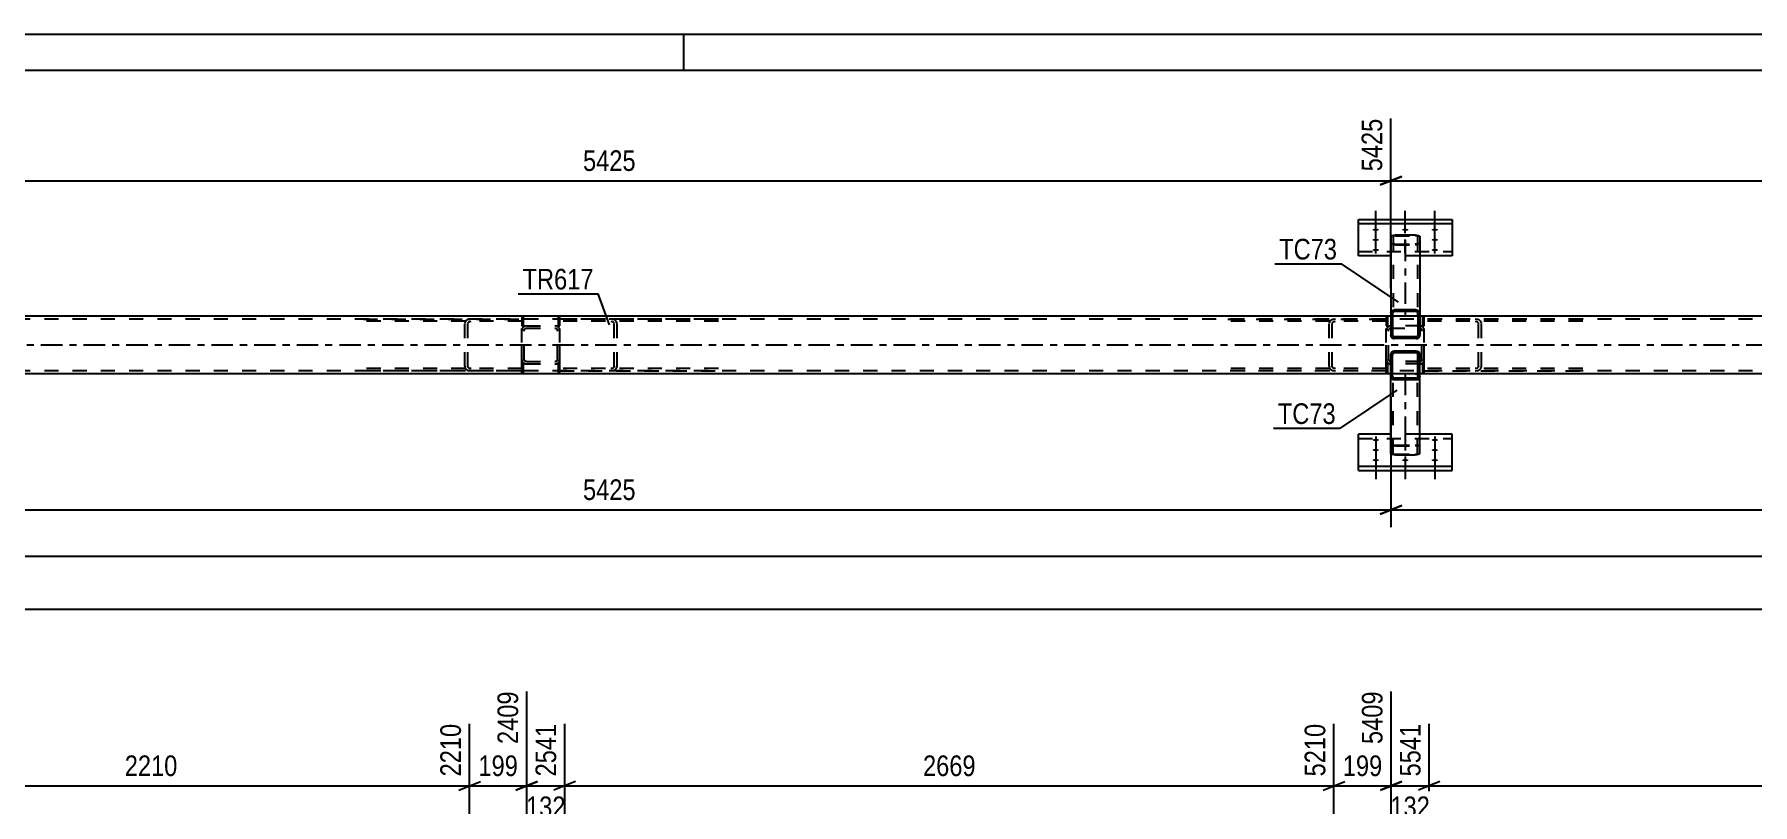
# Model space of a CAD drawing. Header units: millimetres. Extents: x -93 to 748, y -457 to 137.
# Drawn here: x 28 to 266.5, y 30 to 137 of the extents above; entities that cross this region are included whole.
import ezdxf

# ---------------------------------------------------------------- set-up
doc = ezdxf.new("R2010")
doc.units = ezdxf.units.MM
doc.linetypes.add('DXK_LINE_DOT2', pattern=[3.9198, 1.9599, -1.9599])
doc.linetypes.add('DXK_LINE_DOT3', pattern=[5.9187, 2.979, -0.9799, 0.9799, -0.9799])
doc.styles.add('Arial Narrow', font='ARIALN.TTF', dxfattribs={"height": 0.2})

# ---------------------------------------------------------------- blocks, each defined once
blk = doc.blocks.new('Unknown-761532223-1162')
at = {"color": 5, "linetype": 'Continuous'}
for p, q in [((748.16, 136.96), (-92.84, 136.96)), ((118.16, 131.96), (118.16, 136.96)), ((743.16, 131.96), (-87.84, 131.96))]:
    blk.add_line(p, q, dxfattribs=at)
blk = doc.blocks.new('Part-761532223-5138 - 5087')
at = {"color": 7, "linetype": 'DXK_LINE_DOT2'}
for p, q in [((100.96, 97.68), (100.72, 97.68)), ((100.72, 97.68), (100.72, 96.48)), ((100.72, 96.48), (100.96, 96.48)), ((100.96, 96.48), (100.96, 97.68))]:
    blk.add_line(p, q, dxfattribs=at)
blk = doc.blocks.new('Part-761532223-5091 - 5087')
at = {"color": 2, "linetype": 'Continuous'}
for p, q in [((216.36, 92.68), (216.32, 92.5)), ((216.32, 89.46), (216.32, 92.5)), ((216.46, 92.84), (216.36, 92.68)), ((216.62, 92.94), (216.46, 92.84)), ((216.58, 92.59), (216.56, 92.5)), ((216.56, 89.46), (216.56, 92.5)), ((216.63, 92.67), (216.58, 92.59)), ((216.8, 92.98), (216.62, 92.94)), ((216.71, 92.72), (216.63, 92.67)), ((216.8, 92.74), (216.71, 92.72)), ((219.84, 92.98), (216.8, 92.98)), ((219.84, 92.74), (216.8, 92.74)), ((220.03, 92.94), (219.84, 92.98)), ((219.93, 92.72), (219.84, 92.74)), ((220.01, 92.67), (219.93, 92.72)), ((220.06, 92.59), (220.01, 92.67)), ((220.18, 92.84), (220.03, 92.94)), ((220.08, 92.5), (220.06, 92.59)), ((220.08, 89.46), (220.08, 92.5)), ((220.29, 92.68), (220.18, 92.84)), ((220.32, 92.5), (220.29, 92.68)), ((220.32, 89.46), (220.32, 92.5)), ((216.36, 89.27), (216.32, 89.46)), ((216.46, 89.12), (216.36, 89.27)), ((216.62, 89.01), (216.46, 89.12)), ((216.56, 89.46), (216.58, 89.37)), ((216.58, 89.37), (216.63, 89.29)), ((216.8, 88.98), (216.62, 89.01)), ((216.63, 89.29), (216.71, 89.24)), ((216.71, 89.24), (216.8, 89.22)), ((219.84, 89.22), (216.8, 89.22)), ((219.84, 88.98), (216.8, 88.98)), ((219.84, 89.22), (219.93, 89.24)), ((220.03, 89.01), (219.84, 88.98)), ((219.93, 89.24), (220.01, 89.29)), ((220.01, 89.29), (220.06, 89.37)), ((220.18, 89.12), (220.03, 89.01)), ((220.06, 89.37), (220.08, 89.46)), ((220.29, 89.27), (220.18, 89.12)), ((220.32, 89.46), (220.29, 89.27))]:
    blk.add_line(p, q, dxfattribs=at)
at = {"color": 7, "linetype": 'DXK_LINE_DOT2'}
for p, q in [((216.32, 92.5), (216.36, 92.68)), ((216.62, 92.94), (216.8, 92.98)), ((219.84, 92.98), (220.03, 92.94)), ((220.29, 92.68), (220.32, 92.5)), ((216.56, 89.84), (216.32, 89.84)), ((220.32, 89.84), (220.08, 89.84))]:
    blk.add_line(p, q, dxfattribs=at)
for centre, start, end in [((216.8, 92.5), 112.5, 157.5), ((219.84, 92.5), 22.5, 67.5)]:
    blk.add_arc(centre, 0.48, start, end, dxfattribs=at)
blk = doc.blocks.new('Part-761532223-5094 - 5087')
at = {"color": 2, "linetype": 'Continuous'}
for p, q in [((216.32, 98.24), (216.36, 98.42)), ((216.32, 98.24), (216.32, 95.2)), ((216.36, 98.42), (216.46, 98.57)), ((216.46, 98.57), (216.62, 98.68)), ((216.58, 98.33), (216.56, 98.24)), ((216.56, 98.24), (216.56, 95.2)), ((216.63, 98.41), (216.58, 98.33)), ((216.62, 98.68), (216.8, 98.72)), ((216.71, 98.46), (216.63, 98.41)), ((216.8, 98.48), (216.71, 98.46)), ((219.84, 98.72), (216.8, 98.72)), ((219.84, 98.48), (216.8, 98.48)), ((219.84, 98.72), (220.02, 98.68)), ((219.93, 98.46), (219.84, 98.48)), ((220.01, 98.41), (219.93, 98.46)), ((220.06, 98.33), (220.01, 98.41)), ((220.02, 98.68), (220.18, 98.57)), ((220.08, 98.24), (220.06, 98.33)), ((220.08, 98.24), (220.08, 95.2)), ((220.18, 98.57), (220.28, 98.42)), ((220.28, 98.42), (220.32, 98.24)), ((220.32, 98.24), (220.32, 95.2)), ((216.32, 95.2), (216.36, 95.01)), ((216.36, 95.01), (216.46, 94.86)), ((216.46, 94.86), (216.62, 94.75)), ((216.56, 95.2), (216.58, 95.1)), ((216.58, 95.1), (216.63, 95.03)), ((216.62, 94.75), (216.8, 94.72)), ((216.63, 95.03), (216.71, 94.97)), ((216.71, 94.97), (216.8, 94.96)), ((219.84, 94.96), (216.8, 94.96)), ((219.84, 94.72), (216.8, 94.72)), ((219.84, 94.96), (219.93, 94.97)), ((219.84, 94.72), (220.02, 94.75)), ((219.93, 94.97), (220.01, 95.03)), ((220.01, 95.03), (220.06, 95.1)), ((220.02, 94.75), (220.18, 94.86)), ((220.06, 95.1), (220.08, 95.2)), ((220.18, 94.86), (220.28, 95.01)), ((220.28, 95.01), (220.32, 95.2))]:
    blk.add_line(p, q, dxfattribs=at)
at = {"color": 7, "linetype": 'DXK_LINE_DOT2'}
for p, q in [((216.56, 97.84), (216.32, 97.84)), ((220.32, 97.84), (220.08, 97.84)), ((216.36, 95.01), (216.32, 95.2)), ((216.8, 94.72), (216.62, 94.75)), ((220.02, 94.75), (219.84, 94.72)), ((220.32, 95.2), (220.28, 95.01))]:
    blk.add_line(p, q, dxfattribs=at)
for centre, start, end in [((216.8, 95.2), 202.5, 247.5), ((219.84, 95.2), 292.5, 337.5)]:
    blk.add_arc(centre, 0.48, start, end, dxfattribs=at)
blk = doc.blocks.new('Part-761532223-5135 - 5087')
at = {"color": 7, "linetype": 'DXK_LINE_DOT2'}
for p, q in [((100.96, 91.2), (100.72, 91.2)), ((100.72, 91.2), (100.72, 90)), ((100.96, 90), (100.96, 91.2)), ((100.72, 90), (100.96, 90))]:
    blk.add_line(p, q, dxfattribs=at)
blk = doc.blocks.new('Bolt-761532223-5115 - 5087')
at = {"linetype": 'Continuous'}
for points in [[(214.22, 109.98), (214.31, 109.98), (214.4, 109.97), (214.48, 109.95), (214.55, 109.93), (214.6, 109.91), (214.64, 109.88), (214.66, 109.85), (214.66, 109.81), (214.64, 109.78), (214.6, 109.75), (214.55, 109.73), (214.48, 109.71), (214.4, 109.69), (214.31, 109.68), (214.22, 109.68), (214.13, 109.68), (214.04, 109.69), (213.96, 109.71), (213.89, 109.73), (213.84, 109.75), (213.8, 109.78), (213.78, 109.81), (213.78, 109.85), (213.8, 109.88), (213.84, 109.91), (213.89, 109.93), (213.96, 109.95), (214.04, 109.97), (214.13, 109.98)], [(218.32, 109.98), (218.41, 109.98), (218.5, 109.97), (218.58, 109.95), (218.65, 109.93), (218.7, 109.91), (218.74, 109.88), (218.76, 109.85), (218.76, 109.81), (218.74, 109.78), (218.7, 109.75), (218.65, 109.73), (218.58, 109.71), (218.5, 109.69), (218.41, 109.68), (218.32, 109.68), (218.23, 109.68), (218.14, 109.69), (218.06, 109.71), (217.99, 109.73), (217.94, 109.75), (217.9, 109.78), (217.88, 109.81), (217.88, 109.85), (217.9, 109.88), (217.94, 109.91), (217.99, 109.93), (218.06, 109.95), (218.14, 109.97), (218.23, 109.98)], [(222.42, 109.98), (222.51, 109.98), (222.6, 109.97), (222.68, 109.95), (222.75, 109.93), (222.8, 109.91), (222.84, 109.88), (222.86, 109.85), (222.86, 109.81), (222.84, 109.78), (222.8, 109.75), (222.75, 109.73), (222.68, 109.71), (222.6, 109.69), (222.51, 109.68), (222.42, 109.68), (222.33, 109.68), (222.24, 109.69), (222.16, 109.71), (222.09, 109.73), (222.04, 109.75), (222, 109.78), (221.98, 109.81), (221.98, 109.85), (222, 109.88), (222.04, 109.91), (222.09, 109.93), (222.16, 109.95), (222.24, 109.97), (222.33, 109.98)], [(214.22, 108.58), (214.31, 108.58), (214.4, 108.57), (214.48, 108.55), (214.55, 108.53), (214.6, 108.5), (214.64, 108.47), (214.66, 108.44), (214.66, 108.41), (214.64, 108.38), (214.6, 108.35), (214.55, 108.33), (214.48, 108.31), (214.4, 108.29), (214.31, 108.28), (214.22, 108.28), (214.13, 108.28), (214.04, 108.29), (213.96, 108.31), (213.89, 108.33), (213.84, 108.35), (213.8, 108.38), (213.78, 108.41), (213.78, 108.44), (213.8, 108.47), (213.84, 108.5), (213.89, 108.53), (213.96, 108.55), (214.04, 108.57), (214.13, 108.58)], [(222.42, 108.58), (222.51, 108.58), (222.6, 108.57), (222.68, 108.55), (222.75, 108.53), (222.8, 108.5), (222.84, 108.47), (222.86, 108.44), (222.86, 108.41), (222.84, 108.38), (222.8, 108.35), (222.75, 108.33), (222.68, 108.31), (222.6, 108.29), (222.51, 108.28), (222.42, 108.28), (222.33, 108.28), (222.24, 108.29), (222.16, 108.31), (222.09, 108.33), (222.04, 108.35), (222, 108.38), (221.98, 108.41), (221.98, 108.44), (222, 108.47), (222.04, 108.5), (222.09, 108.53), (222.16, 108.55), (222.24, 108.57), (222.33, 108.58)], [(214.22, 107.18), (214.31, 107.17), (214.4, 107.16), (214.48, 107.15), (214.55, 107.13), (214.6, 107.1), (214.64, 107.07), (214.66, 107.04), (214.66, 107.01), (214.64, 106.98), (214.6, 106.95), (214.55, 106.92), (214.48, 106.9), (214.4, 106.89), (214.31, 106.88), (214.22, 106.88), (214.13, 106.88), (214.04, 106.89), (213.96, 106.9), (213.89, 106.92), (213.84, 106.95), (213.8, 106.98), (213.78, 107.01), (213.78, 107.04), (213.8, 107.07), (213.84, 107.1), (213.89, 107.13), (213.96, 107.15), (214.04, 107.16), (214.13, 107.17)], [(222.42, 107.18), (222.51, 107.17), (222.6, 107.16), (222.68, 107.15), (222.75, 107.13), (222.8, 107.1), (222.84, 107.07), (222.86, 107.04), (222.86, 107.01), (222.84, 106.98), (222.8, 106.95), (222.75, 106.92), (222.68, 106.9), (222.6, 106.89), (222.51, 106.88), (222.42, 106.88), (222.33, 106.88), (222.24, 106.89), (222.16, 106.9), (222.09, 106.92), (222.04, 106.95), (222, 106.98), (221.98, 107.01), (221.98, 107.04), (222, 107.07), (222.04, 107.1), (222.09, 107.13), (222.16, 107.15), (222.24, 107.16), (222.33, 107.17)]]:
    blk.add_hatch(color=1, dxfattribs=at).paths.add_polyline_path(points)
at = {"color": 1, "linetype": 'Continuous'}
for p, q in [((214.22, 109.34), (214.22, 112.46)), ((218.32, 109.34), (218.32, 112.46)), ((222.42, 109.34), (222.42, 112.46)), ((214.22, 107.94), (214.22, 111.06)), ((222.42, 107.94), (222.42, 111.06)), ((214.22, 106.54), (214.22, 109.66)), ((222.42, 106.54), (222.42, 109.66))]:
    blk.add_line(p, q, dxfattribs=at)
at = {"color": 1, "linetype": 'DXK_LINE_DOT2'}
blk.add_line((218.32, 106.54), (218.32, 109.66), dxfattribs=at)
blk = doc.blocks.new('Bolt-761532223-5116 - 5087')
at = {"linetype": 'Continuous'}
for points in [[(214.22, 80.5), (214.13, 80.5), (214.04, 80.51), (213.96, 80.52), (213.89, 80.54), (213.84, 80.57), (213.8, 80.6), (213.78, 80.63), (213.78, 80.66), (213.8, 80.69), (213.84, 80.72), (213.89, 80.75), (213.96, 80.77), (214.04, 80.78), (214.13, 80.79), (214.22, 80.8), (214.31, 80.79), (214.4, 80.78), (214.48, 80.77), (214.55, 80.75), (214.6, 80.72), (214.64, 80.69), (214.66, 80.66), (214.66, 80.63), (214.64, 80.6), (214.6, 80.57), (214.55, 80.54), (214.48, 80.52), (214.4, 80.51), (214.31, 80.5)], [(214.22, 79.09), (214.13, 79.1), (214.04, 79.11), (213.96, 79.12), (213.89, 79.14), (213.84, 79.17), (213.8, 79.2), (213.78, 79.23), (213.78, 79.26), (213.8, 79.29), (213.84, 79.32), (213.89, 79.34), (213.96, 79.36), (214.04, 79.38), (214.13, 79.39), (214.22, 79.39), (214.31, 79.39), (214.4, 79.38), (214.48, 79.36), (214.55, 79.34), (214.6, 79.32), (214.64, 79.29), (214.66, 79.26), (214.66, 79.23), (214.64, 79.2), (214.6, 79.17), (214.55, 79.14), (214.48, 79.12), (214.4, 79.11), (214.31, 79.1)], [(222.42, 80.5), (222.33, 80.5), (222.24, 80.51), (222.16, 80.52), (222.09, 80.54), (222.04, 80.57), (222, 80.6), (221.98, 80.63), (221.98, 80.66), (222, 80.69), (222.04, 80.72), (222.09, 80.75), (222.16, 80.77), (222.24, 80.78), (222.33, 80.79), (222.42, 80.8), (222.51, 80.79), (222.6, 80.78), (222.68, 80.77), (222.75, 80.75), (222.8, 80.72), (222.84, 80.69), (222.86, 80.66), (222.86, 80.63), (222.84, 80.6), (222.8, 80.57), (222.75, 80.54), (222.68, 80.52), (222.6, 80.51), (222.51, 80.5)], [(222.42, 79.09), (222.33, 79.1), (222.24, 79.11), (222.16, 79.12), (222.09, 79.14), (222.04, 79.17), (222, 79.2), (221.98, 79.23), (221.98, 79.26), (222, 79.29), (222.04, 79.32), (222.09, 79.34), (222.16, 79.36), (222.24, 79.38), (222.33, 79.39), (222.42, 79.39), (222.51, 79.39), (222.6, 79.38), (222.68, 79.36), (222.75, 79.34), (222.8, 79.32), (222.84, 79.29), (222.86, 79.26), (222.86, 79.23), (222.84, 79.2), (222.8, 79.17), (222.75, 79.14), (222.68, 79.12), (222.6, 79.11), (222.51, 79.1)], [(214.22, 77.69), (214.13, 77.69), (214.04, 77.7), (213.96, 77.72), (213.89, 77.74), (213.84, 77.77), (213.8, 77.79), (213.78, 77.83), (213.78, 77.86), (213.8, 77.89), (213.84, 77.92), (213.89, 77.94), (213.96, 77.96), (214.04, 77.98), (214.13, 77.99), (214.22, 77.99), (214.31, 77.99), (214.4, 77.98), (214.48, 77.96), (214.55, 77.94), (214.6, 77.92), (214.64, 77.89), (214.66, 77.86), (214.66, 77.83), (214.64, 77.79), (214.6, 77.77), (214.55, 77.74), (214.48, 77.72), (214.4, 77.7), (214.31, 77.69)], [(218.32, 77.69), (218.23, 77.69), (218.14, 77.7), (218.06, 77.72), (217.99, 77.74), (217.94, 77.77), (217.9, 77.79), (217.88, 77.83), (217.88, 77.86), (217.9, 77.89), (217.94, 77.92), (217.99, 77.94), (218.06, 77.96), (218.14, 77.98), (218.23, 77.99), (218.32, 77.99), (218.41, 77.99), (218.5, 77.98), (218.58, 77.96), (218.65, 77.94), (218.7, 77.92), (218.74, 77.89), (218.76, 77.86), (218.76, 77.83), (218.74, 77.79), (218.7, 77.77), (218.65, 77.74), (218.58, 77.72), (218.5, 77.7), (218.41, 77.69)], [(222.42, 77.69), (222.33, 77.69), (222.24, 77.7), (222.16, 77.72), (222.09, 77.74), (222.04, 77.77), (222, 77.79), (221.98, 77.83), (221.98, 77.86), (222, 77.89), (222.04, 77.92), (222.09, 77.94), (222.16, 77.96), (222.24, 77.98), (222.33, 77.99), (222.42, 77.99), (222.51, 77.99), (222.6, 77.98), (222.68, 77.96), (222.75, 77.94), (222.8, 77.92), (222.84, 77.89), (222.86, 77.86), (222.86, 77.83), (222.84, 77.79), (222.8, 77.77), (222.75, 77.74), (222.68, 77.72), (222.6, 77.7), (222.51, 77.69)]]:
    blk.add_hatch(color=1, dxfattribs=at).paths.add_polyline_path(points)
at = {"color": 1, "linetype": 'Continuous'}
for p, q in [((214.22, 81.13), (214.22, 78.01)), ((222.42, 81.13), (222.42, 78.01)), ((214.22, 79.73), (214.22, 76.61)), ((222.42, 79.73), (222.42, 76.61)), ((214.22, 78.33), (214.22, 75.21)), ((218.32, 78.33), (218.32, 75.21)), ((222.42, 78.33), (222.42, 75.21))]:
    blk.add_line(p, q, dxfattribs=at)
at = {"color": 1, "linetype": 'DXK_LINE_DOT2'}
blk.add_line((218.32, 81.13), (218.32, 78.01), dxfattribs=at)
blk = doc.blocks.new('Part-761532223-5129 - 5087')
at = {"color": 7, "linetype": 'DXK_LINE_DOT2'}
for p, q in [((215.92, 97.68), (215.68, 97.68)), ((215.68, 97.68), (215.68, 96.48)), ((215.68, 97.68), (215.68, 96.48)), ((215.68, 96.48), (215.92, 96.48)), ((215.92, 96.48), (215.92, 97.68)), ((215.92, 96.48), (215.92, 97.68))]:
    blk.add_line(p, q, dxfattribs=at)
blk = doc.blocks.new('Part-761532223-5130 - 5087')
at = {"color": 7, "linetype": 'DXK_LINE_DOT2'}
for p, q in [((215.92, 91.2), (215.68, 91.2)), ((215.68, 90), (215.68, 91.2)), ((215.68, 91.2), (215.68, 90)), ((215.92, 90), (215.92, 91.2)), ((215.92, 90), (215.92, 91.2)), ((215.68, 90), (215.92, 90))]:
    blk.add_line(p, q, dxfattribs=at)
blk = doc.blocks.new('Part-761532223-5133 - 5087')
at = {"color": 7, "linetype": 'DXK_LINE_DOT2'}
for p, q in [((95.92, 97.68), (95.68, 97.68)), ((95.68, 97.68), (95.68, 96.48)), ((95.68, 97.68), (95.68, 96.48)), ((95.68, 96.48), (95.92, 96.48)), ((95.92, 96.48), (95.92, 97.68)), ((95.92, 96.48), (95.92, 97.68))]:
    blk.add_line(p, q, dxfattribs=at)
blk = doc.blocks.new('Part-761532223-5134 - 5087')
at = {"color": 7, "linetype": 'DXK_LINE_DOT2'}
for p, q in [((95.92, 91.2), (95.68, 91.2)), ((95.68, 90), (95.68, 91.2)), ((95.68, 91.2), (95.68, 90)), ((95.92, 90), (95.92, 91.2)), ((95.92, 90), (95.92, 91.2)), ((95.68, 90), (95.92, 90))]:
    blk.add_line(p, q, dxfattribs=at)
blk = doc.blocks.new('Part-761532223-5219 - 5087')
at = {"color": 2, "linetype": 'Continuous'}
for p, q in [((211.82, 106.2), (211.82, 111.25)), ((211.82, 111.25), (224.82, 111.25)), ((224.82, 110.65), (211.82, 110.65)), ((224.82, 111.25), (224.82, 106.2)), ((216.32, 106.2), (211.82, 106.2)), ((224.82, 106.2), (220.32, 106.2))]:
    blk.add_line(p, q, dxfattribs=at)
at = {"color": 7, "linetype": 'DXK_LINE_DOT2'}
for p, q in [((211.82, 106.81), (224.82, 106.81)), ((220.32, 106.2), (216.32, 106.2))]:
    blk.add_line(p, q, dxfattribs=at)
blk = doc.blocks.new('Part-761532223-5176 - 5087')
at = {"color": 2, "linetype": 'Continuous'}
for p, q in [((216.32, 97.84), (4.12, 97.84)), ((456.32, 97.84), (220.32, 97.84)), ((216.32, 89.84), (4.12, 89.84)), ((456.32, 89.84), (220.32, 89.84))]:
    blk.add_line(p, q, dxfattribs=at)
at = {"color": 7, "linetype": 'DXK_LINE_DOT2'}
for p, q in [((220.32, 97.84), (216.32, 97.84)), ((717.32, 97.44), (-0.68, 97.44)), ((717.32, 90.24), (-0.68, 90.24)), ((220.32, 89.84), (216.32, 89.84))]:
    blk.add_line(p, q, dxfattribs=at)
at = {"color": 7, "linetype": 'DXK_LINE_DOT3'}
blk.add_line((-0.68, 93.84), (717.32, 93.84), dxfattribs=at)
blk = doc.blocks.new('Part-761532223-5220 - 5087')
at = {"color": 2, "linetype": 'Continuous'}
for p, q in [((211.82, 76.42), (211.82, 81.47)), ((216.32, 81.47), (211.82, 81.47)), ((224.82, 81.47), (220.32, 81.47)), ((224.82, 76.42), (224.82, 81.47)), ((211.82, 77.02), (224.82, 77.02)), ((211.82, 76.42), (224.82, 76.42))]:
    blk.add_line(p, q, dxfattribs=at)
at = {"color": 7, "linetype": 'DXK_LINE_DOT2'}
for p, q in [((220.32, 81.47), (216.32, 81.47)), ((211.82, 80.86), (224.82, 80.86))]:
    blk.add_line(p, q, dxfattribs=at)
blk = doc.blocks.new('Part-761532223-5288 - 5087')
at = {"color": 7, "linetype": 'DXK_LINE_DOT2'}
for p, q in [((216.32, 89.46), (216.32, 89.84)), ((216.56, 89.84), (216.32, 89.84)), ((216.64, 78.78), (216.64, 89.84)), ((219.68, 89.84), (220.32, 89.84)), ((219.91, 89.84), (219.93, 89.84)), ((219.98, 89.84), (220, 89.84)), ((220, 78.78), (220, 89.84)), ((220.32, 89.46), (220.32, 89.84)), ((216.32, 79.71), (216.37, 79.79)), ((216.37, 79.79), (216.51, 79.86)), ((216.51, 79.86), (216.72, 79.91)), ((216.67, 79.75), (216.64, 79.71)), ((216.64, 78.78), (216.67, 78.74)), ((216.74, 79.79), (216.67, 79.75)), ((216.67, 78.74), (216.74, 78.7)), ((216.72, 79.91), (216.96, 79.93)), ((216.84, 79.81), (216.74, 79.79)), ((216.96, 79.82), (216.84, 79.81)), ((216.96, 79.93), (219.68, 79.93)), ((216.96, 79.82), (219.68, 79.82)), ((219.68, 79.93), (219.93, 79.91)), ((219.8, 79.81), (219.68, 79.82)), ((219.91, 79.79), (219.8, 79.81)), ((219.91, 79.79), (219.93, 79.78)), ((219.91, 78.7), (219.98, 78.74)), ((219.93, 79.91), (220.13, 79.86)), ((219.93, 79.78), (219.98, 79.75)), ((220, 79.71), (219.98, 79.75)), ((219.98, 78.74), (220, 78.78)), ((220.13, 79.86), (220.27, 79.79)), ((220.27, 79.79), (220.32, 79.71)), ((216.74, 78.7), (216.84, 78.68)), ((216.84, 78.68), (216.96, 78.67)), ((216.96, 78.67), (219.68, 78.67)), ((219.68, 78.67), (219.8, 78.68)), ((219.8, 78.68), (219.91, 78.7))]:
    blk.add_line(p, q, dxfattribs=at)
at = {"color": 2, "linetype": 'Continuous'}
for p, q in [((216.32, 78.78), (216.32, 89.46)), ((220.08, 89.84), (216.56, 89.84)), ((220.32, 78.78), (220.32, 89.46)), ((216.37, 78.69), (216.32, 78.78)), ((220.32, 78.78), (220.27, 78.69)), ((216.51, 78.62), (216.37, 78.69)), ((216.72, 78.58), (216.51, 78.62)), ((216.96, 78.56), (216.72, 78.58)), ((216.96, 78.56), (219.68, 78.56)), ((219.93, 78.58), (219.68, 78.56)), ((220.13, 78.62), (219.93, 78.58)), ((220.27, 78.69), (220.13, 78.62))]:
    blk.add_line(p, q, dxfattribs=at)
at = {"color": 7, "linetype": 'DXK_LINE_DOT3'}
blk.add_line((218.32, 89.84), (218.32, 79.24), dxfattribs=at)
blk = doc.blocks.new('Part-761532223-5253 - 5087')
at = {"color": 2, "linetype": 'Continuous'}
for p, q in [((216.32, 108.89), (216.37, 108.98)), ((216.32, 108.89), (216.32, 98.24)), ((216.37, 108.98), (216.51, 109.05)), ((216.51, 109.05), (216.72, 109.1)), ((216.72, 109.1), (216.96, 109.11)), ((216.96, 109.11), (219.68, 109.11)), ((219.68, 109.11), (219.93, 109.1)), ((219.93, 109.1), (220.13, 109.05)), ((220.13, 109.05), (220.27, 108.98)), ((220.27, 108.98), (220.32, 108.89)), ((220.32, 108.89), (220.32, 97.84)), ((220.08, 97.84), (216.56, 97.84))]:
    blk.add_line(p, q, dxfattribs=at)
at = {"color": 7, "linetype": 'DXK_LINE_DOT2'}
for p, q in [((216.37, 107.88), (216.32, 107.96)), ((216.51, 107.81), (216.37, 107.88)), ((216.72, 107.76), (216.51, 107.81)), ((216.67, 108.93), (216.64, 108.89)), ((216.64, 108.89), (216.64, 97.84)), ((216.64, 107.96), (216.67, 107.92)), ((216.74, 108.97), (216.67, 108.93)), ((216.67, 107.92), (216.74, 107.89)), ((216.96, 107.74), (216.72, 107.76)), ((216.84, 108.99), (216.74, 108.97)), ((216.74, 107.89), (216.84, 107.86)), ((216.96, 109), (216.84, 108.99)), ((216.84, 107.86), (216.96, 107.85)), ((216.96, 109), (219.68, 109)), ((216.96, 107.85), (219.68, 107.85)), ((216.96, 107.74), (219.68, 107.74)), ((219.8, 108.99), (219.68, 109)), ((219.68, 107.85), (219.8, 107.86)), ((219.93, 107.76), (219.68, 107.74)), ((219.91, 108.97), (219.8, 108.99)), ((219.8, 107.86), (219.91, 107.89)), ((219.98, 108.93), (219.91, 108.97)), ((219.91, 107.89), (219.93, 107.89)), ((219.93, 107.89), (219.98, 107.92)), ((220.13, 107.81), (219.93, 107.76)), ((220, 108.89), (219.98, 108.93)), ((219.98, 107.92), (220, 107.96)), ((220, 108.89), (220, 98.68)), ((220.27, 107.88), (220.13, 107.81)), ((220.32, 107.96), (220.27, 107.88)), ((216.32, 98.24), (216.32, 97.84)), ((216.56, 97.84), (216.32, 97.84)), ((219.98, 97.84), (220, 97.84)), ((220, 98.68), (220, 97.84)), ((220.32, 97.84), (220.08, 97.84))]:
    blk.add_line(p, q, dxfattribs=at)
at = {"color": 7, "linetype": 'DXK_LINE_DOT3'}
blk.add_line((218.32, 108.43), (218.32, 97.84), dxfattribs=at)
blk = doc.blocks.new('Part-761532223-5292 - 5087')
at = {"color": 7, "linetype": 'DXK_LINE_DOT2'}
for p, q in [((215.73, 96.08), (215.68, 95.84)), ((215.68, 91.84), (215.68, 95.84)), ((216, 95.84), (216.03, 95.96)), ((216, 91.84), (216, 95.84)), ((216.32, 96.48), (216.08, 96.43)), ((216.2, 96.13), (216.32, 96.16)), ((220.32, 96.48), (216.32, 96.48)), ((216.32, 96.16), (220.32, 96.16)), ((220.57, 96.43), (220.32, 96.48)), ((220.32, 96.16), (220.44, 96.13)), ((220.62, 95.96), (220.64, 95.84)), ((220.64, 91.84), (220.64, 95.84)), ((220.96, 95.84), (220.91, 96.08)), ((220.96, 91.84), (220.96, 95.84)), ((215.68, 91.84), (215.73, 91.59)), ((216.03, 91.71), (216, 91.84)), ((216.08, 91.24), (216.32, 91.2)), ((216.32, 91.52), (216.2, 91.54)), ((220.32, 91.52), (216.32, 91.52)), ((220.32, 91.2), (216.32, 91.2)), ((220.44, 91.54), (220.32, 91.52)), ((220.32, 91.2), (220.57, 91.24)), ((220.64, 91.84), (220.62, 91.71)), ((220.91, 91.59), (220.96, 91.84))]:
    blk.add_line(p, q, dxfattribs=at)
for centre, radius, start, end in [((216.32, 95.84), 0.64, 112.5, 157.5), ((216.32, 95.84), 0.32, 112.5, 157.5), ((220.32, 95.84), 0.32, 22.5, 67.5), ((220.32, 95.84), 0.64, 22.5, 67.5), ((216.32, 91.84), 0.64, 202.5, 247.5), ((216.32, 91.84), 0.32, 202.5, 247.5), ((220.32, 91.84), 0.32, 292.5, 337.5), ((220.32, 91.84), 0.64, 292.5, 337.5)]:
    blk.add_arc(centre, radius, start, end, dxfattribs=at)
blk = doc.blocks.new('Part-761532223-5293 - 5087')
at = {"color": 7, "linetype": 'DXK_LINE_DOT2'}
for p, q in [((95.73, 96.08), (95.68, 95.84)), ((95.68, 91.84), (95.68, 95.84)), ((96, 95.84), (96.03, 95.96)), ((96, 91.84), (96, 95.84)), ((96.32, 96.48), (96.08, 96.43)), ((96.2, 96.13), (96.32, 96.16)), ((96.32, 96.48), (100.32, 96.48)), ((96.32, 96.16), (100.32, 96.16)), ((100.57, 96.43), (100.32, 96.48)), ((100.32, 96.16), (100.44, 96.13)), ((100.62, 95.96), (100.64, 95.84)), ((100.64, 91.84), (100.64, 95.84)), ((100.96, 95.84), (100.91, 96.08)), ((100.96, 91.84), (100.96, 95.84)), ((95.68, 91.84), (95.73, 91.59)), ((96.03, 91.71), (96, 91.84)), ((96.08, 91.24), (96.32, 91.2)), ((96.32, 91.52), (96.2, 91.54)), ((96.32, 91.52), (100.32, 91.52)), ((96.32, 91.2), (100.32, 91.2)), ((100.44, 91.54), (100.32, 91.52)), ((100.32, 91.2), (100.57, 91.24)), ((100.64, 91.84), (100.62, 91.71)), ((100.91, 91.59), (100.96, 91.84))]:
    blk.add_line(p, q, dxfattribs=at)
for centre, radius, start, end in [((96.32, 95.84), 0.64, 112.5, 157.5), ((96.32, 95.84), 0.32, 112.5, 157.5), ((100.32, 95.84), 0.32, 22.5, 67.5), ((100.32, 95.84), 0.64, 22.5, 67.5), ((96.32, 91.84), 0.64, 202.5, 247.5), ((96.32, 91.84), 0.32, 202.5, 247.5), ((100.32, 91.84), 0.32, 292.5, 337.5), ((100.32, 91.84), 0.64, 292.5, 337.5)]:
    blk.add_arc(centre, radius, start, end, dxfattribs=at)
blk = doc.blocks.new('Part-761532223-5300 - 5087')
at = {"color": 7, "linetype": 'DXK_LINE_DOT2'}
for p, q in [((220.96, 90.24), (220.96, 97.44)), ((242.96, 97.44), (220.96, 97.44)), ((242.96, 97.12), (220.96, 97.12)), ((228.36, 97.39), (228.03, 97.44)), ((228.03, 97.12), (228.2, 97.09)), ((228.43, 96.92), (228.47, 96.8)), ((228.47, 90.88), (228.47, 96.8)), ((228.91, 96.8), (228.84, 97.04)), ((228.91, 90.88), (228.91, 96.8)), ((228.47, 90.88), (228.43, 90.75)), ((228.84, 90.63), (228.91, 90.88)), ((242.96, 90.56), (220.96, 90.56)), ((220.96, 90.24), (242.96, 90.24)), ((228.2, 90.58), (228.03, 90.56)), ((228.03, 90.24), (228.36, 90.28))]:
    blk.add_line(p, q, dxfattribs=at)
for centre, radius, start, end in [((228.1, 96.7), 0.401, 32.4104, 75.4453), ((228.16, 96.61), 0.802, 32.4104, 75.4453), ((228.1, 90.97), 0.401, 284.5547, 327.5896), ((228.16, 91.06), 0.802, 284.5547, 327.5896)]:
    blk.add_arc(centre, radius, start, end, dxfattribs=at)
blk = doc.blocks.new('Part-761532223-5302 - 5087')
at = {"color": 7, "linetype": 'DXK_LINE_DOT2'}
for p, q in [((193.69, 97.44), (215.68, 97.44)), ((215.68, 97.12), (193.69, 97.12)), ((207.8, 97.04), (207.74, 96.8)), ((207.74, 90.88), (207.74, 96.8)), ((208.18, 96.8), (208.21, 96.92)), ((208.18, 90.88), (208.18, 96.8)), ((208.62, 97.44), (208.28, 97.39)), ((208.45, 97.09), (208.62, 97.12)), ((215.68, 90.24), (215.68, 97.44)), ((207.74, 90.88), (207.8, 90.63)), ((208.21, 90.75), (208.18, 90.88)), ((215.68, 90.56), (193.69, 90.56)), ((215.68, 90.24), (193.69, 90.24)), ((208.28, 90.28), (208.62, 90.24)), ((208.62, 90.56), (208.45, 90.58))]:
    blk.add_line(p, q, dxfattribs=at)
for centre, radius, start, end in [((208.48, 96.61), 0.802, 104.5547, 147.5896), ((208.55, 96.7), 0.401, 104.5547, 147.5896), ((208.55, 90.97), 0.401, 212.4104, 255.4453), ((208.48, 91.06), 0.802, 212.4104, 255.4453)]:
    blk.add_arc(centre, radius, start, end, dxfattribs=at)
blk = doc.blocks.new('Part-761532223-5303 - 5087')
at = {"color": 7, "linetype": 'DXK_LINE_DOT2'}
for p, q in [((100.96, 90.24), (100.96, 97.44)), ((122.96, 97.44), (100.96, 97.44)), ((122.96, 97.12), (100.96, 97.12)), ((108.36, 97.39), (108.03, 97.44)), ((108.03, 97.12), (108.2, 97.09)), ((108.43, 96.92), (108.47, 96.8)), ((108.47, 90.88), (108.47, 96.8)), ((108.91, 96.8), (108.84, 97.04)), ((108.91, 90.88), (108.91, 96.8)), ((108.47, 90.88), (108.43, 90.75)), ((108.84, 90.63), (108.91, 90.88)), ((122.96, 90.56), (100.96, 90.56)), ((100.96, 90.24), (122.96, 90.24)), ((108.2, 90.58), (108.03, 90.56)), ((108.03, 90.24), (108.36, 90.28))]:
    blk.add_line(p, q, dxfattribs=at)
for centre, radius, start, end in [((108.1, 96.7), 0.401, 32.4104, 75.4453), ((108.16, 96.61), 0.802, 32.4104, 75.4453), ((108.1, 90.97), 0.401, 284.5547, 327.5896), ((108.16, 91.06), 0.802, 284.5547, 327.5896)]:
    blk.add_arc(centre, radius, start, end, dxfattribs=at)
blk = doc.blocks.new('Part-761532223-5304 - 5087')
at = {"color": 7, "linetype": 'DXK_LINE_DOT2'}
for p, q in [((73.69, 97.44), (95.68, 97.44)), ((95.68, 97.12), (73.69, 97.12)), ((87.8, 97.04), (87.74, 96.8)), ((87.74, 90.88), (87.74, 96.8)), ((88.18, 96.8), (88.21, 96.92)), ((88.18, 90.88), (88.18, 96.8)), ((88.62, 97.44), (88.28, 97.39)), ((88.45, 97.09), (88.62, 97.12)), ((95.68, 90.24), (95.68, 97.44)), ((87.74, 90.88), (87.8, 90.63)), ((88.21, 90.75), (88.18, 90.88)), ((95.68, 90.56), (73.69, 90.56)), ((95.68, 90.24), (73.69, 90.24)), ((88.28, 90.28), (88.62, 90.24)), ((88.62, 90.56), (88.45, 90.58))]:
    blk.add_line(p, q, dxfattribs=at)
for centre, radius, start, end in [((88.48, 96.61), 0.802, 104.5547, 147.5896), ((88.55, 96.7), 0.401, 104.5547, 147.5896), ((88.55, 90.97), 0.401, 212.4104, 255.4453), ((88.48, 91.06), 0.802, 212.4104, 255.4453)]:
    blk.add_arc(centre, radius, start, end, dxfattribs=at)
blk = doc.blocks.new('Part-761532223-5307 - 5087')
at = {"color": 7, "linetype": 'DXK_LINE_DOT2'}
for p, q in [((220.96, 91.2), (220.72, 91.2)), ((220.72, 91.2), (220.72, 90)), ((220.96, 90), (220.96, 91.2)), ((220.72, 90), (220.96, 90))]:
    blk.add_line(p, q, dxfattribs=at)
blk = doc.blocks.new('Part-761532223-5308 - 5087')
at = {"color": 7, "linetype": 'DXK_LINE_DOT2'}
for p, q in [((220.96, 97.68), (220.72, 97.68)), ((220.72, 97.68), (220.72, 96.48)), ((220.72, 96.48), (220.96, 96.48)), ((220.96, 96.48), (220.96, 97.68))]:
    blk.add_line(p, q, dxfattribs=at)
blk = doc.blocks.new('StraightDimension-761532223-21694 - 1399')
at = {"color": 7, "linetype": 'Continuous'}
for p, q in [((96.36, -5), (96.36, 45.74)), ((101.64, -5), (101.64, 41.24)), ((94.86, 32.03), (97.86, 33.23)), ((96.36, 32.63), (101.64, 32.63)), ((103.14, 33.23), (100.14, 32.03))]:
    blk.add_line(p, q, dxfattribs=at)
at = {"color": 0, "linetype": 'Continuous'}
blk.add_wipeout([(101.04, 41.84), (96.84, 41.84), (96.84, 33.33), (101.04, 33.33)], dxfattribs=at)
at = {"color": 0}
blk.add_wipeout([(102.34, 27.68), (102.34, 31.88), (95.66, 31.88), (95.66, 27.68)], dxfattribs=at)
at = {"color": 3, "linetype": 'Continuous', "style": 'Arial Narrow'}
blk.add_text('2541', height=2.863, rotation=90.0002, dxfattribs=at).set_placement((100.44, 33.93))
at = {"color": 3, "style": 'Arial Narrow'}
blk.add_text('132', height=2.863, dxfattribs=at).set_placement((96.26, 28.28))
blk = doc.blocks.new('StraightDimension-761532223-21696 - 1399')
at = {"color": 7, "linetype": 'Continuous'}
for p, q in [((88.42, -5), (88.42, 41.24)), ((0, 7), (0, 35.76)), ((1.5, 33.23), (-1.5, 32.03)), ((0, 32.63), (88.42, 32.63)), ((86.92, 32.03), (89.92, 33.23))]:
    blk.add_line(p, q, dxfattribs=at)
at = {"color": 0, "linetype": 'Continuous'}
for points in [[(87.82, 41.84), (83.62, 41.84), (83.62, 33.33), (87.82, 33.33)], [(-0.6, 36.36), (-4.8, 36.36), (-4.8, 33.33), (-0.6, 33.33)]]:
    blk.add_wipeout(points, dxfattribs=at)
at = {"color": 0}
blk.add_wipeout([(48.46, 33.38), (48.46, 37.58), (39.95, 37.58), (39.95, 33.38)], dxfattribs=at)
at = {"color": 3, "linetype": 'Continuous', "style": 'Arial Narrow'}
for s, height, p in [('2210', 2.863, (87.22, 33.93)), ('0', 2.86, (-1.2, 33.93))]:
    blk.add_text(s, height=height, rotation=90.0002, dxfattribs=at).set_placement(p)
at = {"color": 3, "style": 'Arial Narrow'}
blk.add_text('2210', height=2.863, dxfattribs=at).set_placement((40.55, 33.98))
blk = doc.blocks.new('StraightDimension-761532223-21690 - 1399')
at = {"color": 7, "linetype": 'Continuous'}
for p, q in [((221.64, -5), (221.64, 41.24)), ((328.42, -5), (328.42, 41.24)), ((223.14, 33.23), (220.14, 32.03)), ((221.64, 32.63), (328.42, 32.63)), ((326.92, 32.03), (329.92, 33.23))]:
    blk.add_line(p, q, dxfattribs=at)
at = {"color": 0, "linetype": 'Continuous'}
blk.add_wipeout([(327.82, 41.84), (323.62, 41.84), (323.62, 33.33), (327.82, 33.33)], dxfattribs=at)
at = {"color": 0}
blk.add_wipeout([(279.28, 33.38), (279.28, 37.58), (270.77, 37.58), (270.77, 33.38)], dxfattribs=at)
at = {"color": 3, "linetype": 'Continuous', "style": 'Arial Narrow'}
blk.add_text('8210', height=2.863, rotation=90.0002, dxfattribs=at).set_placement((327.22, 33.93))
at = {"color": 3, "style": 'Arial Narrow'}
blk.add_text('2669', height=2.863, dxfattribs=at).set_placement((271.37, 33.98))
blk = doc.blocks.new('StraightDimension-761532223-21691 - 1399')
at = {"color": 7, "linetype": 'Continuous'}
for p, q in [((216.36, -5), (216.36, 45.74)), ((221.64, -5), (221.64, 41.24)), ((214.86, 32.03), (217.86, 33.23)), ((216.36, 32.63), (221.64, 32.63)), ((223.14, 33.23), (220.14, 32.03))]:
    blk.add_line(p, q, dxfattribs=at)
at = {"color": 0, "linetype": 'Continuous'}
blk.add_wipeout([(221.04, 41.84), (216.84, 41.84), (216.84, 33.33), (221.04, 33.33)], dxfattribs=at)
at = {"color": 0}
blk.add_wipeout([(222.34, 27.68), (222.34, 31.88), (215.66, 31.88), (215.66, 27.68)], dxfattribs=at)
at = {"color": 3, "linetype": 'Continuous', "style": 'Arial Narrow'}
blk.add_text('5541', height=2.863, rotation=90.0002, dxfattribs=at).set_placement((220.44, 33.93))
at = {"color": 3, "style": 'Arial Narrow'}
blk.add_text('132', height=2.863, dxfattribs=at).set_placement((216.26, 28.28))
blk = doc.blocks.new('StraightDimension-761532223-21692 - 1399')
at = {"color": 7, "linetype": 'Continuous'}
for p, q in [((216.36, -5), (216.36, 45.74)), ((208.42, -5), (208.42, 41.24)), ((206.92, 32.03), (209.92, 33.23)), ((208.42, 32.63), (216.36, 32.63)), ((217.86, 33.23), (214.86, 32.03))]:
    blk.add_line(p, q, dxfattribs=at)
at = {"color": 0}
blk.add_wipeout([(215.73, 33.38), (215.73, 37.58), (209.05, 37.58), (209.05, 33.38)], dxfattribs=at)
at = {"color": 0, "linetype": 'Continuous'}
blk.add_wipeout([(215.76, 46.34), (211.56, 46.34), (211.56, 37.83), (215.76, 37.83)], dxfattribs=at)
at = {"color": 3, "linetype": 'Continuous', "style": 'Arial Narrow'}
blk.add_text('5409', height=2.863, rotation=90.0002, dxfattribs=at).set_placement((215.16, 38.43))
at = {"color": 3, "style": 'Arial Narrow'}
blk.add_text('199', height=2.863, dxfattribs=at).set_placement((209.65, 33.98))
blk = doc.blocks.new('StraightDimension-761532223-21693 - 1399')
at = {"color": 7, "linetype": 'Continuous'}
for p, q in [((101.64, -5), (101.64, 41.24)), ((208.42, -5), (208.42, 41.24)), ((103.14, 33.23), (100.14, 32.03)), ((101.64, 32.63), (208.42, 32.63)), ((206.92, 32.03), (209.92, 33.23))]:
    blk.add_line(p, q, dxfattribs=at)
at = {"color": 0, "linetype": 'Continuous'}
blk.add_wipeout([(207.82, 41.84), (203.62, 41.84), (203.62, 33.33), (207.82, 33.33)], dxfattribs=at)
at = {"color": 0}
blk.add_wipeout([(159.28, 33.38), (159.28, 37.58), (150.77, 37.58), (150.77, 33.38)], dxfattribs=at)
at = {"color": 3, "linetype": 'Continuous', "style": 'Arial Narrow'}
blk.add_text('5210', height=2.863, rotation=90.0002, dxfattribs=at).set_placement((207.22, 33.93))
at = {"color": 3, "style": 'Arial Narrow'}
blk.add_text('2669', height=2.863, dxfattribs=at).set_placement((151.37, 33.98))
blk = doc.blocks.new('StraightDimension-761532223-21695 - 1399')
at = {"color": 7, "linetype": 'Continuous'}
for p, q in [((96.36, -5), (96.36, 45.74)), ((88.42, -5), (88.42, 41.24)), ((86.92, 32.03), (89.92, 33.23)), ((88.42, 32.63), (96.36, 32.63)), ((97.86, 33.23), (94.86, 32.03))]:
    blk.add_line(p, q, dxfattribs=at)
at = {"color": 0}
blk.add_wipeout([(95.73, 33.38), (95.73, 37.58), (89.05, 37.58), (89.05, 33.38)], dxfattribs=at)
at = {"color": 0, "linetype": 'Continuous'}
blk.add_wipeout([(95.76, 46.34), (91.56, 46.34), (91.56, 37.83), (95.76, 37.83)], dxfattribs=at)
at = {"color": 3, "linetype": 'Continuous', "style": 'Arial Narrow'}
blk.add_text('2409', height=2.863, rotation=90.0002, dxfattribs=at).set_placement((95.16, 38.43))
at = {"color": 3, "style": 'Arial Narrow'}
blk.add_text('199', height=2.863, dxfattribs=at).set_placement((89.65, 33.98))
blk = doc.blocks.new('StraightDimension-761532223-13374 - 5087')
at = {"color": 7, "linetype": 'Continuous'}
for p, q in [((216.32, 86.65), (216.32, 68.56)), ((217.82, 71.56), (214.82, 70.36)), ((216.32, 70.96), (456.32, 70.96))]:
    blk.add_line(p, q, dxfattribs=at)
blk = doc.blocks.new('StraightDimension-761532223-5425 - 5087')
at = {"color": 7, "linetype": 'Continuous'}
for p, q in [((216.32, 101.73), (216.32, 125.26)), ((217.82, 117.25), (214.82, 116.05)), ((216.32, 116.65), (456.32, 116.65))]:
    blk.add_line(p, q, dxfattribs=at)
blk = doc.blocks.new('StraightDimension-761532223-5435 - 5087')
at = {"color": 7, "linetype": 'Continuous'}
for p, q in [((216.32, 101.73), (216.32, 125.26)), ((-0.68, 98.84), (-0.68, 119.77)), ((0.82, 117.25), (-2.18, 116.05)), ((214.82, 116.05), (217.82, 117.25)), ((-0.68, 116.65), (216.32, 116.65))]:
    blk.add_line(p, q, dxfattribs=at)
at = {"color": 0, "linetype": 'Continuous'}
for points in [[(215.72, 125.86), (211.52, 125.86), (211.52, 117.35), (215.72, 117.35)], [(-1.28, 120.37), (-5.48, 120.37), (-5.48, 117.35), (-1.28, 117.35)]]:
    blk.add_wipeout(points, dxfattribs=at)
at = {"color": 0}
blk.add_wipeout([(112.08, 117.4), (112.08, 121.6), (103.57, 121.6), (103.57, 117.4)], dxfattribs=at)
at = {"color": 3, "linetype": 'Continuous', "style": 'Arial Narrow'}
for s, height, p in [('5425', 2.863, (215.12, 117.95)), ('0', 2.86, (-1.88, 117.95))]:
    blk.add_text(s, height=height, rotation=90.0002, dxfattribs=at).set_placement(p)
at = {"color": 3, "style": 'Arial Narrow'}
blk.add_text('5425', height=2.863, dxfattribs=at).set_placement((104.17, 118))
blk = doc.blocks.new('StraightDimension-761532223-13244 - 5087')
at = {"color": 7, "linetype": 'Continuous'}
blk.add_line((-0.68, 64.52), (717.32, 64.52), dxfattribs=at)
blk = doc.blocks.new('StraightDimension-761532223-13375 - 5087')
at = {"color": 7, "linetype": 'Continuous'}
for p, q in [((-0.68, 88.84), (-0.68, 68.56)), ((216.32, 86.65), (216.32, 68.56)), ((0.82, 71.56), (-2.18, 70.36)), ((-0.68, 70.96), (216.32, 70.96)), ((214.82, 70.36), (217.82, 71.56))]:
    blk.add_line(p, q, dxfattribs=at)
at = {"color": 0}
blk.add_wipeout([(112.08, 71.71), (112.08, 75.91), (103.57, 75.91), (103.57, 71.71)], dxfattribs=at)
at = {"color": 3, "style": 'Arial Narrow'}
blk.add_text('5425', height=2.863, dxfattribs=at).set_placement((104.17, 72.31))
blk = doc.blocks.new('StraightDimension-761532223-20001 - 5087')
at = {"color": 7, "linetype": 'Continuous'}
blk.add_line((-1.68, 57.15), (718.32, 57.15), dxfattribs=at)
blk = doc.blocks.new('Mark-761532223-5172 - 5087')
at = {"color": 0}
blk.add_wipeout([(105.65, 101.54), (105.65, 104.54), (95.78, 104.54), (95.78, 101.54)], dxfattribs=at)
blk.add_wipeout([(105.65, 101.54), (105.65, 104.54), (95.78, 104.54), (95.78, 101.54)], dxfattribs=at)
at = {"color": 30, "linetype": 'Continuous'}
for p in [(95.18, 100.94), (107.83, 96.61)]:
    blk.add_line(p, (106.25, 100.94), dxfattribs=at)
at = {"color": 3, "style": 'Arial Narrow'}
blk.add_text('TR617', height=2.863, dxfattribs=at).set_placement((95.78, 101.54))
blk = doc.blocks.new('Mark-761532223-5249 - 5087')
at = {"color": 0}
blk.add_wipeout([(208.85, 105.71), (208.85, 108.71), (200.82, 108.71), (200.82, 105.71)], dxfattribs=at)
blk.add_wipeout([(208.85, 105.71), (208.85, 108.71), (200.82, 108.71), (200.82, 105.71)], dxfattribs=at)
at = {"color": 30, "linetype": 'Continuous'}
for p in [(200.22, 105.11), (217.38, 99.8)]:
    blk.add_line(p, (209.45, 105.11), dxfattribs=at)
at = {"color": 3, "style": 'Arial Narrow'}
blk.add_text('TC73', height=2.863, dxfattribs=at).set_placement((200.82, 105.71))
blk = doc.blocks.new('Mark-761532223-5284 - 5087')
at = {"color": 0}
blk.add_wipeout([(208.67, 82.87), (208.67, 85.87), (200.63, 85.87), (200.63, 82.87)], dxfattribs=at)
blk.add_wipeout([(208.67, 82.87), (208.67, 85.87), (200.63, 85.87), (200.63, 82.87)], dxfattribs=at)
at = {"color": 30, "linetype": 'Continuous'}
for p in [(217.13, 87.57), (200.03, 82.27)]:
    blk.add_line(p, (209.27, 82.27), dxfattribs=at)
at = {"color": 3, "style": 'Arial Narrow'}
blk.add_text('TC73', height=2.863, dxfattribs=at).set_placement((200.63, 82.87))

msp = doc.modelspace()

# ---------------------------------------------------------------- block references
for name in ['Unknown-761532223-1162', 'Bolt-761532223-5115 - 5087', 'Part-761532223-5219 - 5087', 'Part-761532223-5253 - 5087', 'Part-761532223-5176 - 5087', 'Part-761532223-5094 - 5087', 'Part-761532223-5304 - 5087', 'Part-761532223-5133 - 5087', 'Part-761532223-5293 - 5087', 'Part-761532223-5138 - 5087', 'Part-761532223-5303 - 5087', 'Part-761532223-5302 - 5087', 'Part-761532223-5129 - 5087', 'Part-761532223-5292 - 5087', 'Part-761532223-5308 - 5087', 'Part-761532223-5300 - 5087', 'Part-761532223-5134 - 5087', 'Part-761532223-5135 - 5087', 'Part-761532223-5130 - 5087', 'Part-761532223-5091 - 5087', 'Part-761532223-5307 - 5087', 'Part-761532223-5288 - 5087', 'Part-761532223-5220 - 5087', 'Bolt-761532223-5116 - 5087']:
    msp.add_blockref(name, (0, 0))

# ---------------------------------------------------------------- next in the draw order: block references
for name in ['StraightDimension-761532223-5425 - 5087', 'StraightDimension-761532223-13374 - 5087', 'StraightDimension-761532223-21694 - 1399', 'StraightDimension-761532223-21696 - 1399', 'StraightDimension-761532223-21690 - 1399']:
    msp.add_blockref(name, (0, 0))

# ---------------------------------------------------------------- next in the draw order: block references
for name in ['StraightDimension-761532223-5435 - 5087', 'StraightDimension-761532223-13244 - 5087', 'StraightDimension-761532223-21695 - 1399', 'StraightDimension-761532223-21691 - 1399']:
    msp.add_blockref(name, (0, 0))

# ---------------------------------------------------------------- next in the draw order: block references
for name in ['Mark-761532223-5249 - 5087', 'Mark-761532223-5172 - 5087', 'StraightDimension-761532223-13375 - 5087', 'StraightDimension-761532223-21692 - 1399']:
    msp.add_blockref(name, (0, 0))

# ---------------------------------------------------------------- next in the draw order: block references
for name in ['StraightDimension-761532223-20001 - 5087', 'StraightDimension-761532223-21693 - 1399']:
    msp.add_blockref(name, (0, 0))

# ---------------------------------------------------------------- next in the draw order: block references
msp.add_blockref('Mark-761532223-5284 - 5087', (0, 0))

doc.saveas('drawing.dxf')
